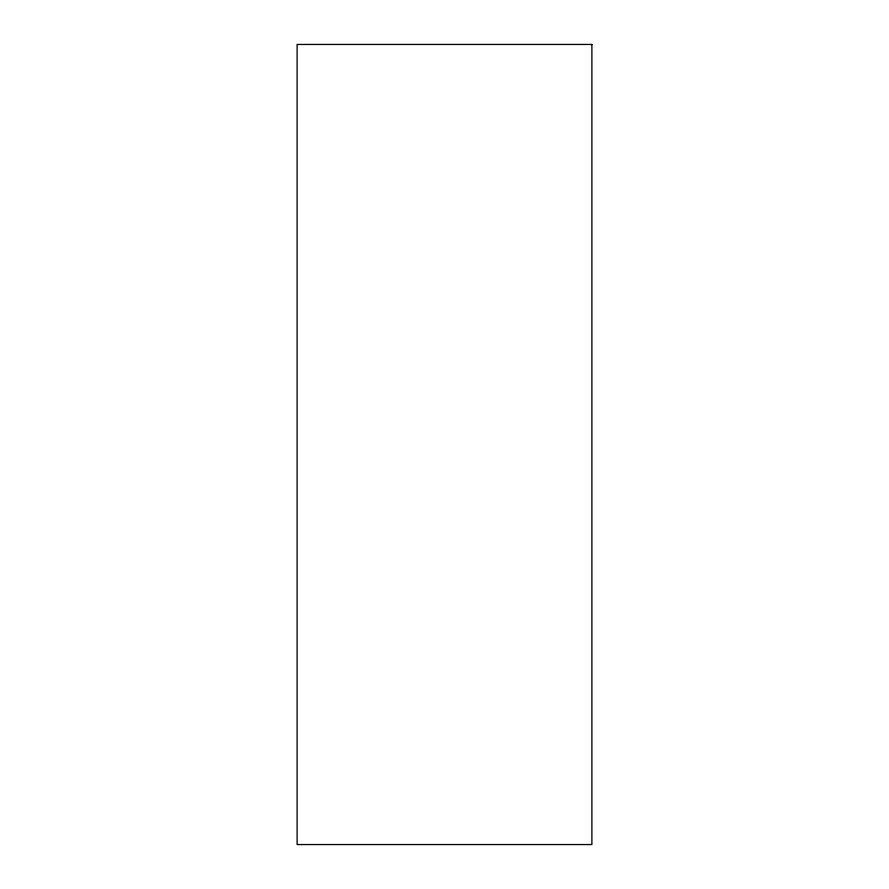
<?xml version="1.0" encoding="UTF-8"?>
<svg xmlns="http://www.w3.org/2000/svg" width="889" height="889" viewBox="0 0 889 889"><rect width="100%" height="100%" fill="white"/><g stroke="black" fill="none" stroke-linecap="round" stroke-linejoin="round"><path stroke-width="1.33" d="M591.885 44.45L297.115 44.45L297.115 844.55L591.885 844.55L591.885 44.45"/></g></svg>
